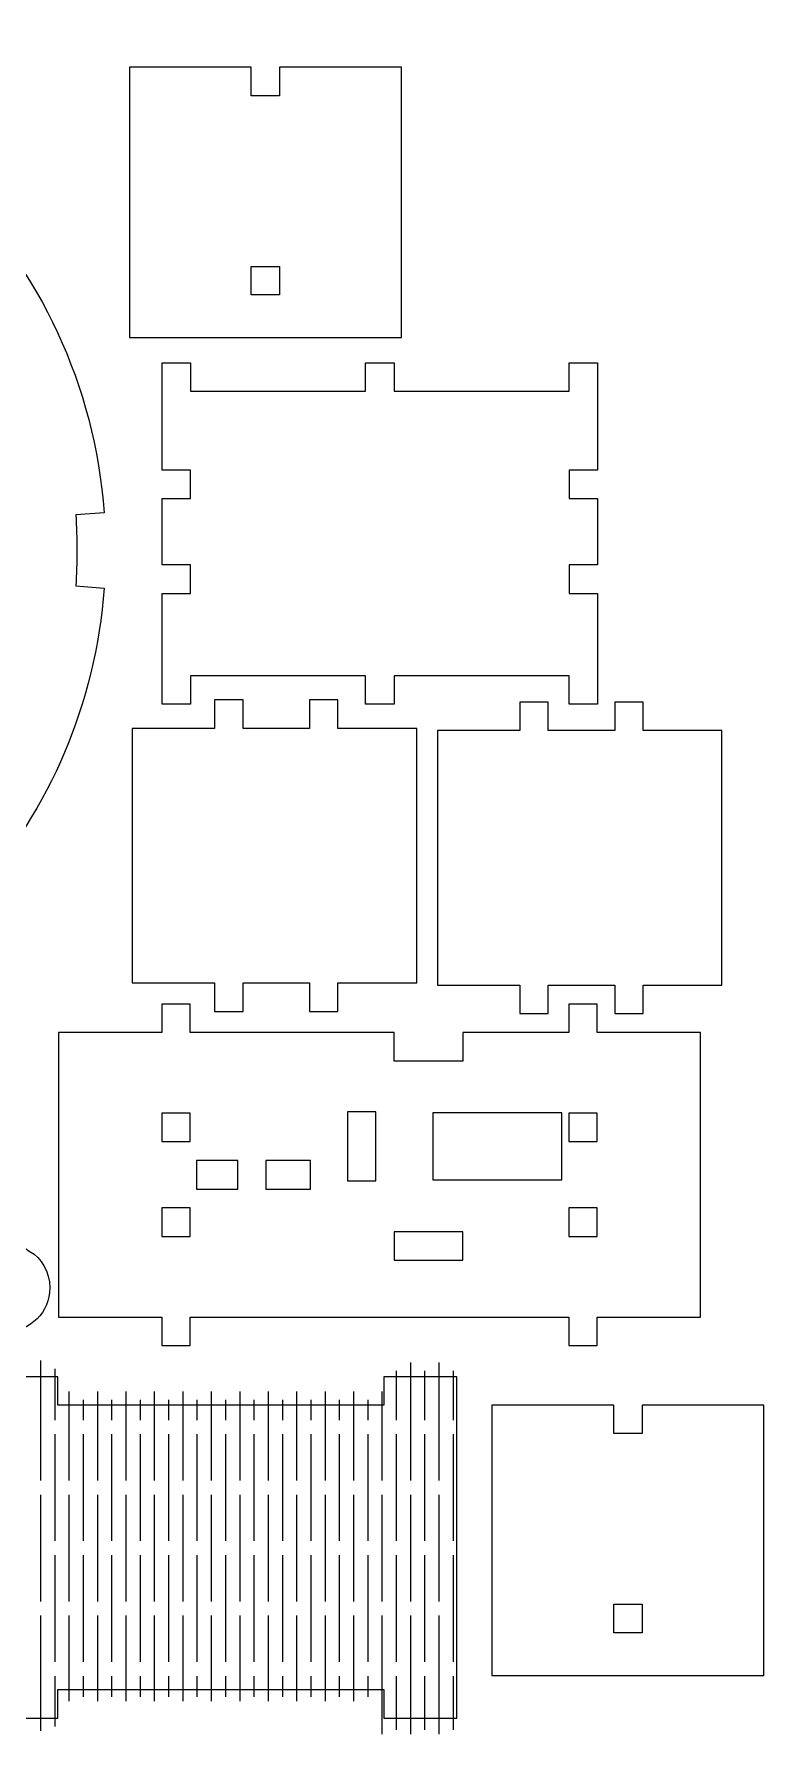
# Model space of a CAD drawing. Header units: centimetres. Extents: x -21 to 17.8, y -9.4 to 14.5.
# Drawn here: x 7.53 to 17.79, y -9.41 to 14.5 of the extents above; entities that cross this region are included whole.
import ezdxf

# ---------------------------------------------------------------- set-up
doc = ezdxf.new("R2010")
doc.units = ezdxf.units.CM
doc.header["$MEASUREMENT"] = 0
doc.layers.add('layer 1', color=7, linetype='Continuous')

msp = doc.modelspace()

# ---------------------------------------------------------------- linework, layer by layer
at = {"layer": 'layer 1', "color": 250, "lineweight": 9}
for points, knots in [([(6.42796, 2.70419), (6.42796, 2.70419), (6.72873, 2.4405), (6.72873, 2.4405), (6.72873, 2.4405), (7.74339, 3.59784), (8.39711, 5.07958), (8.51407, 6.70987), (8.51407, 6.70987), (8.51407, 6.70987), (8.11509, 6.7385), (8.11509, 6.7385), (8.11509, 6.7385), (8.12694, 6.90362), (8.13298, 7.07036), (8.13298, 7.2385), (8.13298, 7.2385), (8.13298, 7.40664), (8.12694, 7.57338), (8.11509, 7.7385), (8.11509, 7.7385), (8.11509, 7.7385), (8.51407, 7.76712), (8.51407, 7.76712), (8.51407, 7.76712), (8.25579, 11.36714), (5.38028, 14.24265), (1.78026, 14.50094), (1.78026, 14.50094), (1.78026, 14.50094), (1.75163, 14.10196), (1.75163, 14.10196), (1.75163, 14.10196), (1.58651, 14.11381), (1.41977, 14.11985), (1.25163, 14.11985), (1.25163, 14.11985), (1.08349, 14.11985), (0.91675, 14.11381), (0.75163, 14.10196), (0.75163, 14.10196), (0.75163, 14.10196), (0.723, 14.50094), (0.723, 14.50094), (0.723, 14.50094), (-2.87701, 14.24266), (-5.75253, 11.36714), (-6.01081, 7.76712), (-6.01081, 7.76712), (-6.01081, 7.76712), (-5.61184, 7.7385), (-5.61184, 7.7385), (-5.61184, 7.7385), (-5.62368, 7.57338), (-5.62972, 7.40664), (-5.62972, 7.2385), (-5.62972, 7.2385), (-5.62972, 7.07036), (-5.62368, 6.90362), (-5.61184, 6.7385), (-5.61184, 6.7385), (-5.61184, 6.7385), (-6.01081, 6.70987), (-6.01081, 6.70987), (-6.01081, 6.70987), (-5.89384, 5.07958), (-5.24013, 3.59785), (-4.22547, 2.4405), (-4.22547, 2.4405), (-4.22547, 2.4405), (-3.9247, 2.7042), (-3.9247, 2.7042), (-3.9247, 2.7042), (-3.70467, 2.45323), (-3.46669, 2.21839), (-3.21275, 2.0017), (-3.21275, 2.0017), (-3.21275, 2.0017), (-3.4724, 1.69742), (-3.4724, 1.69742), (-3.4724, 1.69742), (-3.97118, 1.70855), (-4.30893, 1.49655), (-4.45704, 1.20314), (-4.45704, 1.20314), (-4.57679, 0.96593), (-4.66712, 0.55458), (-4.38236, 0.1815), (-4.38236, 0.1815), (-4.26247, 0.05302), (-4.10956, 0.04229), (-4.02115, 0.08612), (-4.02115, 0.08612), (-3.94731, 0.12273), (-3.8082, 0.23098), (-3.87968, 0.38524), (-3.87968, 0.38524), (-3.9779, 0.56103), (-4.00447, 0.69196), (-3.93918, 0.76532), (-3.93918, 0.76532), (-3.88162, 0.83001), (-3.74204, 0.89494), (-3.53837, 0.81651), (-3.53837, 0.81651), (-2.9066, 0.57594), (-3.05665, -0.27176), (-3.19469, -0.74442), (-3.19469, -0.74442), (-3.40285, -1.45712), (-4.12532, -2.06401), (-4.97222, -2.62312), (-4.97222, -2.62312), (-5.12087, -2.70235), (-5.24759, -2.90297), (-5.24759, -3.13317), (-5.24759, -3.13317), (-5.24759, -3.47218), (-4.97277, -3.747), (-4.63376, -3.747), (-4.63376, -3.747), (-4.33685, -3.747), (-4.08917, -3.5362), (-4.03224, -3.2561), (-4.03224, -3.2561), (-4.01322, -3.53036), (-3.78239, -3.747), (-3.50045, -3.747), (-3.50045, -3.747), (-3.20606, -3.747), (-2.9674, -3.51079), (-2.9674, -3.21941), (-2.9674, -3.21941), (-2.9674, -3.51079), (-2.73119, -3.747), (-2.43981, -3.747), (-2.43981, -3.747), (-2.14843, -3.747), (-1.91222, -3.51079), (-1.91222, -3.21941), (-1.91222, -3.21941), (-1.91222, -3.51079), (-1.67602, -3.747), (-1.38464, -3.747), (-1.38464, -3.747), (-1.10331, -3.747), (-0.87339, -3.5268), (-0.85788, -3.24935), (-0.85788, -3.24935), (-0.84237, -3.52679), (-0.61246, -3.747), (-0.33113, -3.747), (-0.33113, -3.747), (-0.03975, -3.747), (0.19646, -3.51079), (0.19646, -3.21941), (0.19646, -3.21941), (0.19646, -3.51079), (0.43267, -3.747), (0.72404, -3.747), (0.72404, -3.747), (1.01542, -3.747), (1.25163, -3.51079), (1.25163, -3.21941), (1.25163, -3.21941), (1.25163, -3.51079), (1.48784, -3.747), (1.77922, -3.747), (1.77922, -3.747), (2.07059, -3.747), (2.3068, -3.51079), (2.3068, -3.21941), (2.3068, -3.21941), (2.3068, -3.51079), (2.54301, -3.747), (2.83439, -3.747), (2.83439, -3.747), (3.11572, -3.747), (3.34563, -3.52679), (3.36114, -3.24935), (3.36114, -3.24935), (3.37665, -3.5268), (3.60657, -3.747), (3.8879, -3.747), (3.8879, -3.747), (4.17928, -3.747), (4.41548, -3.51079), (4.41548, -3.21941), (4.41548, -3.21941), (4.41548, -3.51079), (4.65169, -3.747), (4.94307, -3.747), (4.94307, -3.747), (5.23445, -3.747), (5.47066, -3.51079), (5.47066, -3.21941), (5.47066, -3.21941), (5.47066, -3.51079), (5.70932, -3.747), (6.00371, -3.747), (6.00371, -3.747), (6.28565, -3.747), (6.51648, -3.53036), (6.5355, -3.2561), (6.5355, -3.2561), (6.59243, -3.5362), (6.84011, -3.747), (7.13702, -3.747), (7.13702, -3.747), (7.47603, -3.747), (7.75085, -3.47218), (7.75085, -3.13317), (7.75085, -3.13317), (7.75085, -2.90297), (7.62413, -2.70235), (7.47548, -2.62312), (7.47548, -2.62312), (6.62858, -2.06401), (5.90611, -1.45712), (5.69795, -0.74442), (5.69795, -0.74442), (5.55991, -0.27176), (5.40986, 0.57594), (6.04163, 0.81651), (6.04163, 0.81651), (6.2453, 0.89494), (6.38488, 0.83001), (6.44244, 0.76532), (6.44244, 0.76532), (6.50773, 0.69196), (6.48116, 0.56103), (6.38294, 0.38524), (6.38294, 0.38524), (6.31146, 0.23098), (6.45057, 0.12273), (6.52441, 0.08612), (6.52441, 0.08612), (6.61282, 0.04229), (6.76573, 0.05302), (6.88562, 0.1815), (6.88562, 0.1815), (7.17038, 0.55458), (7.08005, 0.96593), (6.9603, 1.20314), (6.9603, 1.20314), (6.81219, 1.49655), (6.47444, 1.70855), (5.97566, 1.69742), (5.97566, 1.69742), (5.97566, 1.69742), (5.71601, 2.0017), (5.71601, 2.0017), (5.71601, 2.0017), (5.96994, 2.21838), (6.20793, 2.45323), (6.42796, 2.70419)], [0, 0, 0, 0, 0.01538462, 0.01538462, 0.01538462, 0.01538462, 0.03076923, 0.03076923, 0.03076923, 0.03076923, 0.04615385, 0.04615385, 0.04615385, 0.04615385, 0.06153846, 0.06153846, 0.06153846, 0.06153846, 0.07692308, 0.07692308, 0.07692308, 0.07692308, 0.09230769, 0.09230769, 0.09230769, 0.09230769, 0.10769231, 0.10769231, 0.10769231, 0.10769231, 0.12307692, 0.12307692, 0.12307692, 0.12307692, 0.13846154, 0.13846154, 0.13846154, 0.13846154, 0.15384615, 0.15384615, 0.15384615, 0.15384615, 0.16923077, 0.16923077, 0.16923077, 0.16923077, 0.18461538, 0.18461538, 0.18461538, 0.18461538, 0.2, 0.2, 0.2, 0.2, 0.21538462, 0.21538462, 0.21538462, 0.21538462, 0.23076923, 0.23076923, 0.23076923, 0.23076923, 0.24615385, 0.24615385, 0.24615385, 0.24615385, 0.26153846, 0.26153846, 0.26153846, 0.26153846, 0.27692308, 0.27692308, 0.27692308, 0.27692308, 0.29230769, 0.29230769, 0.29230769, 0.29230769, 0.30769231, 0.30769231, 0.30769231, 0.30769231, 0.32307692, 0.32307692, 0.32307692, 0.32307692, 0.33846154, 0.33846154, 0.33846154, 0.33846154, 0.35384615, 0.35384615, 0.35384615, 0.35384615, 0.36923077, 0.36923077, 0.36923077, 0.36923077, 0.38461538, 0.38461538, 0.38461538, 0.38461538, 0.4, 0.4, 0.4, 0.4, 0.41538462, 0.41538462, 0.41538462, 0.41538462, 0.43076923, 0.43076923, 0.43076923, 0.43076923, 0.44615385, 0.44615385, 0.44615385, 0.44615385, 0.46153846, 0.46153846, 0.46153846, 0.46153846, 0.47692308, 0.47692308, 0.47692308, 0.47692308, 0.49230769, 0.49230769, 0.49230769, 0.49230769, 0.50769231, 0.50769231, 0.50769231, 0.50769231, 0.52307692, 0.52307692, 0.52307692, 0.52307692, 0.53846154, 0.53846154, 0.53846154, 0.53846154, 0.55384615, 0.55384615, 0.55384615, 0.55384615, 0.56923077, 0.56923077, 0.56923077, 0.56923077, 0.58461538, 0.58461538, 0.58461538, 0.58461538, 0.6, 0.6, 0.6, 0.6, 0.61538462, 0.61538462, 0.61538462, 0.61538462, 0.63076923, 0.63076923, 0.63076923, 0.63076923, 0.64615385, 0.64615385, 0.64615385, 0.64615385, 0.66153846, 0.66153846, 0.66153846, 0.66153846, 0.67692308, 0.67692308, 0.67692308, 0.67692308, 0.69230769, 0.69230769, 0.69230769, 0.69230769, 0.70769231, 0.70769231, 0.70769231, 0.70769231, 0.72307692, 0.72307692, 0.72307692, 0.72307692, 0.73846154, 0.73846154, 0.73846154, 0.73846154, 0.75384615, 0.75384615, 0.75384615, 0.75384615, 0.76923077, 0.76923077, 0.76923077, 0.76923077, 0.78461538, 0.78461538, 0.78461538, 0.78461538, 0.8, 0.8, 0.8, 0.8, 0.81538462, 0.81538462, 0.81538462, 0.81538462, 0.83076923, 0.83076923, 0.83076923, 0.83076923, 0.84615385, 0.84615385, 0.84615385, 0.84615385, 0.86153846, 0.86153846, 0.86153846, 0.86153846, 0.87692308, 0.87692308, 0.87692308, 0.87692308, 0.89230769, 0.89230769, 0.89230769, 0.89230769, 0.90769231, 0.90769231, 0.90769231, 0.90769231, 0.92307692, 0.92307692, 0.92307692, 0.92307692, 0.93846154, 0.93846154, 0.93846154, 0.93846154, 0.95384615, 0.95384615, 0.95384615, 0.95384615, 0.96923077, 0.96923077, 0.96923077, 0.96923077, 1, 1, 1, 1]), ([(10.98208, 14.03275), (10.98208, 14.03275), (12.69502, 14.03273), (12.69502, 14.03273), (12.69502, 14.03273), (12.69502, 14.03273), (12.69504, 10.23281), (12.69504, 10.23281), (12.69504, 10.23281), (12.69504, 10.23281), (8.86914, 10.23283), (8.86914, 10.23283), (8.86914, 10.23283), (8.86914, 10.23283), (8.86913, 14.03277), (8.86913, 14.03277), (8.86913, 14.03277), (8.86913, 14.03277), (10.58208, 14.03275), (10.58208, 14.03275), (10.58208, 14.03275), (10.58208, 14.03275), (10.58209, 13.63275), (10.58209, 13.63275), (10.58209, 13.63275), (10.58209, 13.63275), (10.98209, 13.63276), (10.98209, 13.63276), (10.98209, 13.63276), (10.98209, 13.63276), (10.98208, 14.03275), (10.98208, 14.03275)], [0, 0, 0, 0, 0.11111111, 0.11111111, 0.11111111, 0.11111111, 0.22222222, 0.22222222, 0.22222222, 0.22222222, 0.33333333, 0.33333333, 0.33333333, 0.33333333, 0.44444444, 0.44444444, 0.44444444, 0.44444444, 0.55555556, 0.55555556, 0.55555556, 0.55555556, 0.66666667, 0.66666667, 0.66666667, 0.66666667, 0.77777778, 0.77777778, 0.77777778, 0.77777778, 1, 1, 1, 1]), ([(10.98209, 10.83282), (10.98209, 10.83282), (10.98208, 11.23282), (10.98208, 11.23282), (10.98208, 11.23282), (10.98208, 11.23282), (10.58208, 11.23281), (10.58208, 11.23281), (10.58208, 11.23281), (10.58208, 11.23281), (10.58209, 10.83281), (10.58209, 10.83281), (10.58209, 10.83281), (10.58209, 10.83281), (10.98209, 10.83282), (10.98209, 10.83282)], [0, 0, 0, 0, 0.2, 0.2, 0.2, 0.2, 0.4, 0.4, 0.4, 0.4, 0.6, 0.6, 0.6, 0.6, 1, 1, 1, 1]), ([(15.4515, 8.36848), (15.4515, 8.36848), (15.4515, 9.47611), (15.4515, 9.47611), (15.4515, 9.47611), (15.4515, 9.47611), (15.4515, 9.87611), (15.4515, 9.87611), (15.4515, 9.87611), (15.4515, 9.87611), (15.0515, 9.87611), (15.0515, 9.87611), (15.0515, 9.87611), (15.0515, 9.87611), (15.0515, 9.47611), (15.0515, 9.47611), (15.0515, 9.47611), (15.0515, 9.47611), (12.59076, 9.47611), (12.59076, 9.47611), (12.59076, 9.47611), (12.59076, 9.47611), (12.59076, 9.87611), (12.59076, 9.87611), (12.59076, 9.87611), (12.59076, 9.87611), (12.19076, 9.87611), (12.19076, 9.87611), (12.19076, 9.87611), (12.19076, 9.87611), (12.19076, 9.47611), (12.19076, 9.47611), (12.19076, 9.47611), (12.19076, 9.47611), (9.73002, 9.47611), (9.73002, 9.47611), (9.73002, 9.47611), (9.73002, 9.47611), (9.73002, 9.87611), (9.73002, 9.87611), (9.73002, 9.87611), (9.73002, 9.87611), (9.33002, 9.87611), (9.33002, 9.87611), (9.33002, 9.87611), (9.33002, 9.87611), (9.33002, 9.47611), (9.33002, 9.47611), (9.33002, 9.47611), (9.33002, 9.47611), (9.33002, 8.36848), (9.33002, 8.36848), (9.33002, 8.36848), (9.33002, 8.36848), (9.73002, 8.36848), (9.73002, 8.36848), (9.73002, 8.36848), (9.73002, 8.36848), (9.73002, 7.96848), (9.73002, 7.96848), (9.73002, 7.96848), (9.73002, 7.96848), (9.33002, 7.96848), (9.33002, 7.96848), (9.33002, 7.96848), (9.33002, 7.96848), (9.33002, 7.03514), (9.33002, 7.03514), (9.33002, 7.03514), (9.33002, 7.03514), (9.73002, 7.03514), (9.73002, 7.03514), (9.73002, 7.03514), (9.73002, 7.03514), (9.73002, 6.63514), (9.73002, 6.63514), (9.73002, 6.63514), (9.73002, 6.63514), (9.33002, 6.63514), (9.33002, 6.63514), (9.33002, 6.63514), (9.33002, 6.63514), (9.33002, 5.47611), (9.33002, 5.47611), (9.33002, 5.47611), (9.33002, 5.47611), (9.33002, 5.07611), (9.33002, 5.07611), (9.33002, 5.07611), (9.33002, 5.07611), (9.73002, 5.07611), (9.73002, 5.07611), (9.73002, 5.07611), (9.73002, 5.07611), (9.73002, 5.47611), (9.73002, 5.47611), (9.73002, 5.47611), (9.73002, 5.47611), (12.19076, 5.47611), (12.19076, 5.47611), (12.19076, 5.47611), (12.19076, 5.47611), (12.19076, 5.07611), (12.19076, 5.07611), (12.19076, 5.07611), (12.19076, 5.07611), (12.59076, 5.07611), (12.59076, 5.07611), (12.59076, 5.07611), (12.59076, 5.07611), (12.59076, 5.47611), (12.59076, 5.47611), (12.59076, 5.47611), (12.59076, 5.47611), (15.0515, 5.47611), (15.0515, 5.47611), (15.0515, 5.47611), (15.0515, 5.47611), (15.0515, 5.07611), (15.0515, 5.07611), (15.0515, 5.07611), (15.0515, 5.07611), (15.4515, 5.07611), (15.4515, 5.07611), (15.4515, 5.07611), (15.4515, 5.07611), (15.4515, 5.47611), (15.4515, 5.47611), (15.4515, 5.47611), (15.4515, 5.47611), (15.4515, 6.63514), (15.4515, 6.63514), (15.4515, 6.63514), (15.4515, 6.63514), (15.0515, 6.63514), (15.0515, 6.63514), (15.0515, 6.63514), (15.0515, 6.63514), (15.0515, 7.03514), (15.0515, 7.03514), (15.0515, 7.03514), (15.0515, 7.03514), (15.4515, 7.03514), (15.4515, 7.03514), (15.4515, 7.03514), (15.4515, 7.03514), (15.4515, 7.96848), (15.4515, 7.96848), (15.4515, 7.96848), (15.4515, 7.96848), (15.0515, 7.96848), (15.0515, 7.96848), (15.0515, 7.96848), (15.0515, 7.96848), (15.0515, 8.36848), (15.0515, 8.36848), (15.0515, 8.36848), (15.0515, 8.36848), (15.4515, 8.36848), (15.4515, 8.36848)], [0, 0, 0, 0, 0.02439024, 0.02439024, 0.02439024, 0.02439024, 0.04878049, 0.04878049, 0.04878049, 0.04878049, 0.07317073, 0.07317073, 0.07317073, 0.07317073, 0.09756098, 0.09756098, 0.09756098, 0.09756098, 0.12195122, 0.12195122, 0.12195122, 0.12195122, 0.14634146, 0.14634146, 0.14634146, 0.14634146, 0.17073171, 0.17073171, 0.17073171, 0.17073171, 0.19512195, 0.19512195, 0.19512195, 0.19512195, 0.2195122, 0.2195122, 0.2195122, 0.2195122, 0.24390244, 0.24390244, 0.24390244, 0.24390244, 0.26829268, 0.26829268, 0.26829268, 0.26829268, 0.29268293, 0.29268293, 0.29268293, 0.29268293, 0.31707317, 0.31707317, 0.31707317, 0.31707317, 0.34146341, 0.34146341, 0.34146341, 0.34146341, 0.36585366, 0.36585366, 0.36585366, 0.36585366, 0.3902439, 0.3902439, 0.3902439, 0.3902439, 0.41463415, 0.41463415, 0.41463415, 0.41463415, 0.43902439, 0.43902439, 0.43902439, 0.43902439, 0.46341463, 0.46341463, 0.46341463, 0.46341463, 0.48780488, 0.48780488, 0.48780488, 0.48780488, 0.51219512, 0.51219512, 0.51219512, 0.51219512, 0.53658537, 0.53658537, 0.53658537, 0.53658537, 0.56097561, 0.56097561, 0.56097561, 0.56097561, 0.58536585, 0.58536585, 0.58536585, 0.58536585, 0.6097561, 0.6097561, 0.6097561, 0.6097561, 0.63414634, 0.63414634, 0.63414634, 0.63414634, 0.65853659, 0.65853659, 0.65853659, 0.65853659, 0.68292683, 0.68292683, 0.68292683, 0.68292683, 0.70731707, 0.70731707, 0.70731707, 0.70731707, 0.73170732, 0.73170732, 0.73170732, 0.73170732, 0.75609756, 0.75609756, 0.75609756, 0.75609756, 0.7804878, 0.7804878, 0.7804878, 0.7804878, 0.80487805, 0.80487805, 0.80487805, 0.80487805, 0.82926829, 0.82926829, 0.82926829, 0.82926829, 0.85365854, 0.85365854, 0.85365854, 0.85365854, 0.87804878, 0.87804878, 0.87804878, 0.87804878, 0.90243902, 0.90243902, 0.90243902, 0.90243902, 0.92682927, 0.92682927, 0.92682927, 0.92682927, 0.95121951, 0.95121951, 0.95121951, 0.95121951, 1, 1, 1, 1]), ([(12.90909, 1.15651), (12.90909, 1.15651), (11.80146, 1.15651), (11.80146, 1.15651), (11.80146, 1.15651), (11.80146, 1.15651), (11.80146, 0.75651), (11.80146, 0.75651), (11.80146, 0.75651), (11.80146, 0.75651), (11.40146, 0.75651), (11.40146, 0.75651), (11.40146, 0.75651), (11.40146, 0.75651), (11.40146, 1.15651), (11.40146, 1.15651), (11.40146, 1.15651), (11.40146, 1.15651), (10.46812, 1.15651), (10.46812, 1.15651), (10.46812, 1.15651), (10.46812, 1.15651), (10.46812, 0.75651), (10.46812, 0.75651), (10.46812, 0.75651), (10.46812, 0.75651), (10.06812, 0.75651), (10.06812, 0.75651), (10.06812, 0.75651), (10.06812, 0.75651), (10.06812, 1.15651), (10.06812, 1.15651), (10.06812, 1.15651), (10.06812, 1.15651), (8.90909, 1.15651), (8.90909, 1.15651), (8.90909, 1.15651), (8.90909, 1.15651), (8.90909, 4.73636), (8.90909, 4.73636), (8.90909, 4.73636), (8.90909, 4.73636), (10.06812, 4.73636), (10.06812, 4.73636), (10.06812, 4.73636), (10.06812, 4.73636), (10.06812, 5.13636), (10.06812, 5.13636), (10.06812, 5.13636), (10.06812, 5.13636), (10.46812, 5.13636), (10.46812, 5.13636), (10.46812, 5.13636), (10.46812, 5.13636), (10.46812, 4.73636), (10.46812, 4.73636), (10.46812, 4.73636), (10.46812, 4.73636), (11.40146, 4.73636), (11.40146, 4.73636), (11.40146, 4.73636), (11.40146, 4.73636), (11.40146, 5.13636), (11.40146, 5.13636), (11.40146, 5.13636), (11.40146, 5.13636), (11.80146, 5.13636), (11.80146, 5.13636), (11.80146, 5.13636), (11.80146, 5.13636), (11.80146, 4.73636), (11.80146, 4.73636), (11.80146, 4.73636), (11.80146, 4.73636), (12.90909, 4.73636), (12.90909, 4.73636), (12.90909, 4.73636), (12.90909, 4.73636), (12.90909, 1.15651), (12.90909, 1.15651)], [0, 0, 0, 0, 0.04761905, 0.04761905, 0.04761905, 0.04761905, 0.0952381, 0.0952381, 0.0952381, 0.0952381, 0.14285714, 0.14285714, 0.14285714, 0.14285714, 0.19047619, 0.19047619, 0.19047619, 0.19047619, 0.23809524, 0.23809524, 0.23809524, 0.23809524, 0.28571429, 0.28571429, 0.28571429, 0.28571429, 0.33333333, 0.33333333, 0.33333333, 0.33333333, 0.38095238, 0.38095238, 0.38095238, 0.38095238, 0.42857143, 0.42857143, 0.42857143, 0.42857143, 0.47619048, 0.47619048, 0.47619048, 0.47619048, 0.52380952, 0.52380952, 0.52380952, 0.52380952, 0.57142857, 0.57142857, 0.57142857, 0.57142857, 0.61904762, 0.61904762, 0.61904762, 0.61904762, 0.66666667, 0.66666667, 0.66666667, 0.66666667, 0.71428571, 0.71428571, 0.71428571, 0.71428571, 0.76190476, 0.76190476, 0.76190476, 0.76190476, 0.80952381, 0.80952381, 0.80952381, 0.80952381, 0.85714286, 0.85714286, 0.85714286, 0.85714286, 0.9047619, 0.9047619, 0.9047619, 0.9047619, 1, 1, 1, 1]), ([(17.19994, 1.12719), (17.19994, 1.12719), (16.09231, 1.12719), (16.09231, 1.12719), (16.09231, 1.12719), (16.09231, 1.12719), (16.09231, 0.72719), (16.09231, 0.72719), (16.09231, 0.72719), (16.09231, 0.72719), (15.69231, 0.72719), (15.69231, 0.72719), (15.69231, 0.72719), (15.69231, 0.72719), (15.69231, 1.12719), (15.69231, 1.12719), (15.69231, 1.12719), (15.69231, 1.12719), (14.75897, 1.12719), (14.75897, 1.12719), (14.75897, 1.12719), (14.75897, 1.12719), (14.75897, 0.72719), (14.75897, 0.72719), (14.75897, 0.72719), (14.75897, 0.72719), (14.35897, 0.72719), (14.35897, 0.72719), (14.35897, 0.72719), (14.35897, 0.72719), (14.35897, 1.12719), (14.35897, 1.12719), (14.35897, 1.12719), (14.35897, 1.12719), (13.19994, 1.12719), (13.19994, 1.12719), (13.19994, 1.12719), (13.19994, 1.12719), (13.19994, 4.70704), (13.19994, 4.70704), (13.19994, 4.70704), (13.19994, 4.70704), (14.35897, 4.70704), (14.35897, 4.70704), (14.35897, 4.70704), (14.35897, 4.70704), (14.35897, 5.10704), (14.35897, 5.10704), (14.35897, 5.10704), (14.35897, 5.10704), (14.75897, 5.10704), (14.75897, 5.10704), (14.75897, 5.10704), (14.75897, 5.10704), (14.75897, 4.70704), (14.75897, 4.70704), (14.75897, 4.70704), (14.75897, 4.70704), (15.69231, 4.70704), (15.69231, 4.70704), (15.69231, 4.70704), (15.69231, 4.70704), (15.69231, 5.10704), (15.69231, 5.10704), (15.69231, 5.10704), (15.69231, 5.10704), (16.09231, 5.10704), (16.09231, 5.10704), (16.09231, 5.10704), (16.09231, 5.10704), (16.09231, 4.70704), (16.09231, 4.70704), (16.09231, 4.70704), (16.09231, 4.70704), (17.19994, 4.70704), (17.19994, 4.70704), (17.19994, 4.70704), (17.19994, 4.70704), (17.19994, 1.12719), (17.19994, 1.12719)], [0, 0, 0, 0, 0.04761905, 0.04761905, 0.04761905, 0.04761905, 0.0952381, 0.0952381, 0.0952381, 0.0952381, 0.14285714, 0.14285714, 0.14285714, 0.14285714, 0.19047619, 0.19047619, 0.19047619, 0.19047619, 0.23809524, 0.23809524, 0.23809524, 0.23809524, 0.28571429, 0.28571429, 0.28571429, 0.28571429, 0.33333333, 0.33333333, 0.33333333, 0.33333333, 0.38095238, 0.38095238, 0.38095238, 0.38095238, 0.42857143, 0.42857143, 0.42857143, 0.42857143, 0.47619048, 0.47619048, 0.47619048, 0.47619048, 0.52380952, 0.52380952, 0.52380952, 0.52380952, 0.57142857, 0.57142857, 0.57142857, 0.57142857, 0.61904762, 0.61904762, 0.61904762, 0.61904762, 0.66666667, 0.66666667, 0.66666667, 0.66666667, 0.71428571, 0.71428571, 0.71428571, 0.71428571, 0.76190476, 0.76190476, 0.76190476, 0.76190476, 0.80952381, 0.80952381, 0.80952381, 0.80952381, 0.85714286, 0.85714286, 0.85714286, 0.85714286, 0.9047619, 0.9047619, 0.9047619, 0.9047619, 1, 1, 1, 1]), ([(15.04579, 0.45812), (15.04579, 0.45812), (15.04579, 0.85812), (15.04579, 0.85812), (15.04579, 0.85812), (15.04579, 0.85812), (15.44579, 0.85812), (15.44579, 0.85812), (15.44579, 0.85812), (15.44579, 0.85812), (15.44579, 0.45812), (15.44579, 0.45812), (15.44579, 0.45812), (15.44579, 0.45812), (16.89885, 0.45812), (16.89885, 0.45812), (16.89885, 0.45812), (16.89885, 0.45812), (16.89885, -3.54188), (16.89885, -3.54188), (16.89885, -3.54188), (16.89885, -3.54188), (15.44579, -3.54188), (15.44579, -3.54188), (15.44579, -3.54188), (15.44579, -3.54188), (15.44579, -3.94188), (15.44579, -3.94188), (15.44579, -3.94188), (15.44579, -3.94188), (15.04579, -3.94188), (15.04579, -3.94188), (15.04579, -3.94188), (15.04579, -3.94188), (15.04579, -3.54188), (15.04579, -3.54188), (15.04579, -3.54188), (15.04579, -3.54188), (9.72431, -3.54188), (9.72431, -3.54188), (9.72431, -3.54188), (9.72431, -3.54188), (9.72431, -3.94188), (9.72431, -3.94188), (9.72431, -3.94188), (9.72431, -3.94188), (9.32431, -3.94188), (9.32431, -3.94188), (9.32431, -3.94188), (9.32431, -3.94188), (9.32431, -3.54188), (9.32431, -3.54188), (9.32431, -3.54188), (9.32431, -3.54188), (7.87124, -3.54188), (7.87124, -3.54188), (7.87124, -3.54188), (7.87124, -3.54188), (7.87124, 0.45812), (7.87124, 0.45812), (7.87124, 0.45812), (7.87124, 0.45812), (9.32431, 0.45812), (9.32431, 0.45812), (9.32431, 0.45812), (9.32431, 0.45812), (9.32431, 0.85812), (9.32431, 0.85812), (9.32431, 0.85812), (9.32431, 0.85812), (9.72431, 0.85812), (9.72431, 0.85812), (9.72431, 0.85812), (9.72431, 0.85812), (9.72431, 0.45812), (9.72431, 0.45812), (9.72431, 0.45812), (9.72431, 0.45812), (12.59181, 0.45812), (12.59181, 0.45812), (12.59181, 0.45812), (12.59181, 0.45812), (12.59181, 0.05812), (12.59181, 0.05812), (12.59181, 0.05812), (12.59181, 0.05812), (13.55917, 0.05812), (13.55917, 0.05812), (13.55917, 0.05812), (13.55917, 0.05812), (13.55917, 0.45812), (13.55917, 0.45812), (13.55917, 0.45812), (14.84458, 0.45812), (13.72669, 0.45812), (15.04579, 0.45812)], [0, 0, 0, 0, 0.04, 0.04, 0.04, 0.04, 0.08, 0.08, 0.08, 0.08, 0.12, 0.12, 0.12, 0.12, 0.16, 0.16, 0.16, 0.16, 0.2, 0.2, 0.2, 0.2, 0.24, 0.24, 0.24, 0.24, 0.28, 0.28, 0.28, 0.28, 0.32, 0.32, 0.32, 0.32, 0.36, 0.36, 0.36, 0.36, 0.4, 0.4, 0.4, 0.4, 0.44, 0.44, 0.44, 0.44, 0.48, 0.48, 0.48, 0.48, 0.52, 0.52, 0.52, 0.52, 0.56, 0.56, 0.56, 0.56, 0.6, 0.6, 0.6, 0.6, 0.64, 0.64, 0.64, 0.64, 0.68, 0.68, 0.68, 0.68, 0.72, 0.72, 0.72, 0.72, 0.76, 0.76, 0.76, 0.76, 0.8, 0.8, 0.8, 0.8, 0.84, 0.84, 0.84, 0.84, 0.88, 0.88, 0.88, 0.88, 0.92, 0.92, 0.92, 0.92, 1, 1, 1, 1]), ([(9.32431, -0.67521), (9.32431, -0.67521), (9.72431, -0.67521), (9.72431, -0.67521), (9.72431, -0.67521), (9.72431, -0.67521), (9.72431, -1.07521), (9.72431, -1.07521), (9.72431, -1.07521), (9.72431, -1.07521), (9.32431, -1.07521), (9.32431, -1.07521), (9.32431, -1.07521), (9.32431, -1.07521), (9.32431, -0.67521), (9.32431, -0.67521)], [0, 0, 0, 0, 0.2, 0.2, 0.2, 0.2, 0.4, 0.4, 0.4, 0.4, 0.6, 0.6, 0.6, 0.6, 1, 1, 1, 1]), ([(11.93676, -0.6582), (11.93676, -0.6582), (12.33676, -0.6582), (12.33676, -0.6582), (12.33676, -0.6582), (12.33676, -0.6582), (12.33676, -1.62556), (12.33676, -1.62556), (12.33676, -1.62556), (12.33676, -1.62556), (11.93676, -1.62556), (11.93676, -1.62556), (11.93676, -1.62556), (11.93676, -1.62556), (11.93676, -0.6582), (11.93676, -0.6582)], [0, 0, 0, 0, 0.2, 0.2, 0.2, 0.2, 0.4, 0.4, 0.4, 0.4, 0.6, 0.6, 0.6, 0.6, 1, 1, 1, 1]), ([(13.13798, -0.67092), (13.13798, -0.67092), (14.94773, -0.67092), (14.94773, -0.67092), (14.94773, -0.67092), (14.94773, -0.67092), (14.94773, -1.61284), (14.94773, -1.61284), (14.94773, -1.61284), (14.94773, -1.61284), (13.13798, -1.61284), (13.13798, -1.61284), (13.13798, -1.61284), (13.13798, -1.61284), (13.13798, -0.67092), (13.13798, -0.67092)], [0, 0, 0, 0, 0.2, 0.2, 0.2, 0.2, 0.4, 0.4, 0.4, 0.4, 0.6, 0.6, 0.6, 0.6, 1, 1, 1, 1]), ([(15.04579, -0.67521), (15.04579, -0.67521), (15.44579, -0.67521), (15.44579, -0.67521), (15.44579, -0.67521), (15.44579, -0.67521), (15.44579, -1.07521), (15.44579, -1.07521), (15.44579, -1.07521), (15.44579, -1.07521), (15.04579, -1.07521), (15.04579, -1.07521), (15.04579, -1.07521), (15.04579, -1.07521), (15.04579, -0.67521), (15.04579, -0.67521)], [0, 0, 0, 0, 0.2, 0.2, 0.2, 0.2, 0.4, 0.4, 0.4, 0.4, 0.6, 0.6, 0.6, 0.6, 1, 1, 1, 1]), ([(9.81102, -1.34187), (9.81102, -1.34187), (10.39389, -1.34187), (10.39389, -1.34187), (10.39389, -1.34187), (10.39389, -1.34187), (10.39389, -1.74187), (10.39389, -1.74187), (10.39389, -1.74187), (10.39389, -1.74187), (9.81102, -1.74187), (9.81102, -1.74187), (9.81102, -1.74187), (9.81102, -1.74187), (9.81102, -1.34187), (9.81102, -1.34187)], [0, 0, 0, 0, 0.2, 0.2, 0.2, 0.2, 0.4, 0.4, 0.4, 0.4, 0.6, 0.6, 0.6, 0.6, 1, 1, 1, 1]), ([(10.78793, -1.34188), (10.78793, -1.34188), (11.4153, -1.34188), (11.4153, -1.34188), (11.4153, -1.34188), (11.4153, -1.34188), (11.4153, -1.74188), (11.4153, -1.74188), (11.4153, -1.74188), (11.4153, -1.74188), (10.78793, -1.74188), (10.78793, -1.74188), (10.78793, -1.74188), (10.78793, -1.74188), (10.78793, -1.34188), (10.78793, -1.34188)], [0, 0, 0, 0, 0.2, 0.2, 0.2, 0.2, 0.4, 0.4, 0.4, 0.4, 0.6, 0.6, 0.6, 0.6, 1, 1, 1, 1]), ([(9.32431, -2.00855), (9.32431, -2.00855), (9.72431, -2.00855), (9.72431, -2.00855), (9.72431, -2.00855), (9.72431, -2.00855), (9.72431, -2.40855), (9.72431, -2.40855), (9.72431, -2.40855), (9.72431, -2.40855), (9.32431, -2.40855), (9.32431, -2.40855), (9.32431, -2.40855), (9.32431, -2.40855), (9.32431, -2.00855), (9.32431, -2.00855)], [0, 0, 0, 0, 0.2, 0.2, 0.2, 0.2, 0.4, 0.4, 0.4, 0.4, 0.6, 0.6, 0.6, 0.6, 1, 1, 1, 1]), ([(15.04579, -2.00855), (15.04579, -2.00855), (15.44579, -2.00855), (15.44579, -2.00855), (15.44579, -2.00855), (15.44579, -2.00855), (15.44579, -2.40855), (15.44579, -2.40855), (15.44579, -2.40855), (15.44579, -2.40855), (15.04579, -2.40855), (15.04579, -2.40855), (15.04579, -2.40855), (15.04579, -2.40855), (15.04579, -2.00855), (15.04579, -2.00855)], [0, 0, 0, 0, 0.2, 0.2, 0.2, 0.2, 0.4, 0.4, 0.4, 0.4, 0.6, 0.6, 0.6, 0.6, 1, 1, 1, 1]), ([(13.55917, -2.34188), (13.55917, -2.34188), (13.55917, -2.74188), (13.55917, -2.74188), (13.55917, -2.74188), (13.55917, -2.74188), (12.59181, -2.74188), (12.59181, -2.74188), (12.59181, -2.74188), (12.59181, -2.74188), (12.59181, -2.34188), (12.59181, -2.34188), (12.59181, -2.34188), (12.59181, -2.34188), (13.55917, -2.34188), (13.55917, -2.34188)], [0, 0, 0, 0, 0.2, 0.2, 0.2, 0.2, 0.4, 0.4, 0.4, 0.4, 0.6, 0.6, 0.6, 0.6, 1, 1, 1, 1]), ([(-19.99554, -8.78137), (-19.99554, -8.78137), (-19.99554, -9.18137), (-19.99554, -9.18137), (-19.99554, -9.18137), (-19.99554, -9.18137), (-21.02554, -9.18137), (-21.02554, -9.18137), (-21.02554, -9.18137), (-21.02554, -9.18137), (-21.02554, -8.78137), (-21.02554, -8.78137), (-21.02554, -8.78137), (-21.02554, -8.78137), (-21.02554, -4.78137), (-21.02554, -4.78137), (-21.02554, -4.78137), (-21.02554, -4.78137), (-21.02554, -4.38137), (-21.02554, -4.38137), (-21.02554, -4.38137), (-21.02554, -4.38137), (-19.99554, -4.38137), (-19.99554, -4.38137), (-19.99554, -4.38137), (-19.99554, -4.38137), (-19.99554, -4.78137), (-19.99554, -4.78137), (-19.99554, -4.78137), (-19.99554, -4.78137), (-15.41524, -4.78137), (-15.41524, -4.78137), (-15.41524, -4.78137), (-15.41524, -4.78137), (-15.41524, -4.38137), (-15.41524, -4.38137), (-15.41524, -4.38137), (-15.41524, -4.38137), (-14.38574, -4.38137), (-14.38574, -4.38137), (-14.38574, -4.38137), (-14.38574, -4.38137), (-14.38574, -4.78137), (-14.38574, -4.78137), (-14.38574, -4.78137), (-14.38574, -4.78137), (-4.28989, -4.78137), (-4.28989, -4.78137), (-4.28989, -4.78137), (-4.28989, -4.78137), (-4.28989, -4.38137), (-4.28989, -4.38137), (-4.28989, -4.38137), (-4.28989, -4.38137), (-3.26039, -4.38137), (-3.26039, -4.38137), (-3.26039, -4.38137), (-3.26039, -4.38137), (-3.26039, -4.78137), (-3.26039, -4.78137), (-3.26039, -4.78137), (-3.26039, -4.78137), (6.83546, -4.78137), (6.83546, -4.78137), (6.83546, -4.78137), (6.83546, -4.78137), (6.83546, -4.38137), (6.83546, -4.38137), (6.83546, -4.38137), (6.83546, -4.38137), (7.86496, -4.38137), (7.86496, -4.38137), (7.86496, -4.38137), (7.86496, -4.38137), (7.86496, -4.78137), (7.86496, -4.78137), (7.86496, -4.78137), (7.86496, -4.78137), (12.44526, -4.78137), (12.44526, -4.78137), (12.44526, -4.78137), (12.44526, -4.78137), (12.44526, -4.38137), (12.44526, -4.38137), (12.44526, -4.38137), (12.44526, -4.38137), (13.47526, -4.38137), (13.47526, -4.38137), (13.47526, -4.38137), (13.47526, -4.38137), (13.47526, -4.78137), (13.47526, -4.78137), (13.47526, -4.78137), (13.47526, -4.78137), (13.47526, -8.78137), (13.47526, -8.78137), (13.47526, -8.78137), (13.47526, -8.78137), (13.47526, -9.18137), (13.47526, -9.18137), (13.47526, -9.18137), (13.47526, -9.18137), (12.44526, -9.18137), (12.44526, -9.18137), (12.44526, -9.18137), (12.44526, -9.18137), (12.44526, -8.78137), (12.44526, -8.78137), (12.44526, -8.78137), (12.44526, -8.78137), (7.86496, -8.78137), (7.86496, -8.78137), (7.86496, -8.78137), (7.86496, -8.78137), (7.86496, -9.18137), (7.86496, -9.18137), (7.86496, -9.18137), (7.86496, -9.18137), (6.83546, -9.18137), (6.83546, -9.18137), (6.83546, -9.18137), (6.83546, -9.18137), (6.83546, -8.78137), (6.83546, -8.78137), (6.83546, -8.78137), (6.83546, -8.78137), (-3.26039, -8.78137), (-3.26039, -8.78137), (-3.26039, -8.78137), (-3.26039, -8.78137), (-3.26039, -9.18137), (-3.26039, -9.18137), (-3.26039, -9.18137), (-3.26039, -9.18137), (-4.28989, -9.18137), (-4.28989, -9.18137), (-4.28989, -9.18137), (-4.28989, -9.18137), (-4.28989, -8.78137), (-4.28989, -8.78137), (-4.28989, -8.78137), (-4.28989, -8.78137), (-14.38574, -8.78137), (-14.38574, -8.78137), (-14.38574, -8.78137), (-14.38574, -8.78137), (-14.38574, -9.18137), (-14.38574, -9.18137), (-14.38574, -9.18137), (-14.38574, -9.18137), (-15.41524, -9.18137), (-15.41524, -9.18137), (-15.41524, -9.18137), (-15.41524, -9.18137), (-15.41524, -8.78137), (-15.41524, -8.78137), (-15.41524, -8.78137), (-15.41524, -8.78137), (-19.99554, -8.78137), (-19.99554, -8.78137)], [0, 0, 0, 0, 0.02439024, 0.02439024, 0.02439024, 0.02439024, 0.04878049, 0.04878049, 0.04878049, 0.04878049, 0.07317073, 0.07317073, 0.07317073, 0.07317073, 0.09756098, 0.09756098, 0.09756098, 0.09756098, 0.12195122, 0.12195122, 0.12195122, 0.12195122, 0.14634146, 0.14634146, 0.14634146, 0.14634146, 0.17073171, 0.17073171, 0.17073171, 0.17073171, 0.19512195, 0.19512195, 0.19512195, 0.19512195, 0.2195122, 0.2195122, 0.2195122, 0.2195122, 0.24390244, 0.24390244, 0.24390244, 0.24390244, 0.26829268, 0.26829268, 0.26829268, 0.26829268, 0.29268293, 0.29268293, 0.29268293, 0.29268293, 0.31707317, 0.31707317, 0.31707317, 0.31707317, 0.34146341, 0.34146341, 0.34146341, 0.34146341, 0.36585366, 0.36585366, 0.36585366, 0.36585366, 0.3902439, 0.3902439, 0.3902439, 0.3902439, 0.41463415, 0.41463415, 0.41463415, 0.41463415, 0.43902439, 0.43902439, 0.43902439, 0.43902439, 0.46341463, 0.46341463, 0.46341463, 0.46341463, 0.48780488, 0.48780488, 0.48780488, 0.48780488, 0.51219512, 0.51219512, 0.51219512, 0.51219512, 0.53658537, 0.53658537, 0.53658537, 0.53658537, 0.56097561, 0.56097561, 0.56097561, 0.56097561, 0.58536585, 0.58536585, 0.58536585, 0.58536585, 0.6097561, 0.6097561, 0.6097561, 0.6097561, 0.63414634, 0.63414634, 0.63414634, 0.63414634, 0.65853659, 0.65853659, 0.65853659, 0.65853659, 0.68292683, 0.68292683, 0.68292683, 0.68292683, 0.70731707, 0.70731707, 0.70731707, 0.70731707, 0.73170732, 0.73170732, 0.73170732, 0.73170732, 0.75609756, 0.75609756, 0.75609756, 0.75609756, 0.7804878, 0.7804878, 0.7804878, 0.7804878, 0.80487805, 0.80487805, 0.80487805, 0.80487805, 0.82926829, 0.82926829, 0.82926829, 0.82926829, 0.85365854, 0.85365854, 0.85365854, 0.85365854, 0.87804878, 0.87804878, 0.87804878, 0.87804878, 0.90243902, 0.90243902, 0.90243902, 0.90243902, 0.92682927, 0.92682927, 0.92682927, 0.92682927, 0.95121951, 0.95121951, 0.95121951, 0.95121951, 1, 1, 1, 1]), ([(16.07838, -4.78188), (16.07838, -4.78188), (17.79132, -4.7819), (17.79132, -4.7819), (17.79132, -4.7819), (17.79132, -4.7819), (17.79134, -8.58182), (17.79134, -8.58182), (17.79134, -8.58182), (17.79134, -8.58182), (13.96544, -8.5818), (13.96544, -8.5818), (13.96544, -8.5818), (13.96544, -8.5818), (13.96543, -4.78186), (13.96543, -4.78186), (13.96543, -4.78186), (13.96543, -4.78186), (15.67838, -4.78188), (15.67838, -4.78188), (15.67838, -4.78188), (15.67838, -4.78188), (15.67839, -5.18188), (15.67839, -5.18188), (15.67839, -5.18188), (15.67839, -5.18188), (16.07839, -5.18187), (16.07839, -5.18187), (16.07839, -5.18187), (16.07839, -5.18187), (16.07838, -4.78188), (16.07838, -4.78188)], [0, 0, 0, 0, 0.11111111, 0.11111111, 0.11111111, 0.11111111, 0.22222222, 0.22222222, 0.22222222, 0.22222222, 0.33333333, 0.33333333, 0.33333333, 0.33333333, 0.44444444, 0.44444444, 0.44444444, 0.44444444, 0.55555556, 0.55555556, 0.55555556, 0.55555556, 0.66666667, 0.66666667, 0.66666667, 0.66666667, 0.77777778, 0.77777778, 0.77777778, 0.77777778, 1, 1, 1, 1]), ([(16.07839, -7.98181), (16.07839, -7.98181), (16.07838, -7.58181), (16.07838, -7.58181), (16.07838, -7.58181), (16.07838, -7.58181), (15.67838, -7.58182), (15.67838, -7.58182), (15.67838, -7.58182), (15.67838, -7.58182), (15.67839, -7.98182), (15.67839, -7.98182), (15.67839, -7.98182), (15.67839, -7.98182), (16.07839, -7.98181), (16.07839, -7.98181)], [0, 0, 0, 0, 0.2, 0.2, 0.2, 0.2, 0.4, 0.4, 0.4, 0.4, 0.6, 0.6, 0.6, 0.6, 1, 1, 1, 1])]:
    msp.add_open_spline(points, degree=3, knots=knots, dxfattribs=at)
at = {"layer": 'layer 1', "color": 242, "lineweight": 9}
for points in [[(7.62486, -5.84023), (7.62486, -5.84023), (7.62486, -4.15367), (7.62486, -4.15367)], [(7.82486, -4.99023), (7.82486, -4.99023), (7.82486, -4.27139), (7.82486, -4.27139)], [(12.62486, -4.99023), (12.62486, -4.99023), (12.62486, -4.29784), (12.62486, -4.29784)], [(12.82486, -5.84023), (12.82486, -5.84023), (12.82486, -4.18012), (12.82486, -4.18012)], [(13.02486, -4.99023), (13.02486, -4.99023), (13.02486, -4.29784), (13.02486, -4.29784)], [(13.22486, -5.84023), (13.22486, -5.84023), (13.22486, -4.18012), (13.22486, -4.18012)], [(13.42486, -4.99023), (13.42486, -4.99023), (13.42486, -4.29784), (13.42486, -4.29784)], [(8.02486, -5.84023), (8.02486, -5.84023), (8.02486, -4.59023), (8.02486, -4.59023)], [(8.22486, -4.99023), (8.22486, -4.99023), (8.22486, -4.70795), (8.22486, -4.70795)], [(8.42486, -5.84023), (8.42486, -5.84023), (8.42486, -4.59023), (8.42486, -4.59023)], [(8.62486, -4.99023), (8.62486, -4.99023), (8.62486, -4.70795), (8.62486, -4.70795)], [(8.82486, -5.84023), (8.82486, -5.84023), (8.82486, -4.59023), (8.82486, -4.59023)], [(9.02486, -4.99023), (9.02486, -4.99023), (9.02486, -4.70795), (9.02486, -4.70795)], [(9.22486, -5.84023), (9.22486, -5.84023), (9.22486, -4.59023), (9.22486, -4.59023)], [(9.42486, -4.99023), (9.42486, -4.99023), (9.42486, -4.70795), (9.42486, -4.70795)], [(9.62486, -5.84023), (9.62486, -5.84023), (9.62486, -4.59023), (9.62486, -4.59023)], [(9.82486, -4.99023), (9.82486, -4.99023), (9.82486, -4.70795), (9.82486, -4.70795)], [(10.02486, -5.84023), (10.02486, -5.84023), (10.02486, -4.59023), (10.02486, -4.59023)], [(10.22486, -4.99023), (10.22486, -4.99023), (10.22486, -4.70795), (10.22486, -4.70795)], [(10.42486, -5.84023), (10.42486, -5.84023), (10.42486, -4.59023), (10.42486, -4.59023)], [(10.62486, -4.99023), (10.62486, -4.99023), (10.62486, -4.70795), (10.62486, -4.70795)], [(10.82486, -5.84023), (10.82486, -5.84023), (10.82486, -4.59023), (10.82486, -4.59023)], [(11.02486, -4.99023), (11.02486, -4.99023), (11.02486, -4.70795), (11.02486, -4.70795)], [(11.22486, -5.84023), (11.22486, -5.84023), (11.22486, -4.59023), (11.22486, -4.59023)], [(11.42486, -4.99023), (11.42486, -4.99023), (11.42486, -4.70795), (11.42486, -4.70795)], [(11.62486, -5.84023), (11.62486, -5.84023), (11.62486, -4.59023), (11.62486, -4.59023)], [(11.82486, -4.99023), (11.82486, -4.99023), (11.82486, -4.70795), (11.82486, -4.70795)], [(12.02486, -5.84023), (12.02486, -5.84023), (12.02486, -4.59023), (12.02486, -4.59023)], [(12.22486, -4.99023), (12.22486, -4.99023), (12.22486, -4.70795), (12.22486, -4.70795)], [(12.42486, -5.84023), (12.42486, -5.84023), (12.42486, -4.59023), (12.42486, -4.59023)], [(7.82486, -6.69023), (7.82486, -6.69023), (7.82486, -5.19023), (7.82486, -5.19023)], [(8.22486, -6.69023), (8.22486, -6.69023), (8.22486, -5.19023), (8.22486, -5.19023)], [(8.62486, -6.69023), (8.62486, -6.69023), (8.62486, -5.19023), (8.62486, -5.19023)], [(9.02486, -6.69023), (9.02486, -6.69023), (9.02486, -5.19023), (9.02486, -5.19023)], [(9.42486, -6.69023), (9.42486, -6.69023), (9.42486, -5.19023), (9.42486, -5.19023)], [(9.82486, -6.69023), (9.82486, -6.69023), (9.82486, -5.19023), (9.82486, -5.19023)], [(10.22486, -6.69023), (10.22486, -6.69023), (10.22486, -5.19023), (10.22486, -5.19023)], [(10.62486, -6.69023), (10.62486, -6.69023), (10.62486, -5.19023), (10.62486, -5.19023)], [(11.02486, -6.69023), (11.02486, -6.69023), (11.02486, -5.19023), (11.02486, -5.19023)], [(11.42486, -6.69023), (11.42486, -6.69023), (11.42486, -5.19023), (11.42486, -5.19023)], [(11.82486, -6.69023), (11.82486, -6.69023), (11.82486, -5.19023), (11.82486, -5.19023)], [(12.22486, -6.69023), (12.22486, -6.69023), (12.22486, -5.19023), (12.22486, -5.19023)], [(12.62486, -6.69023), (12.62486, -6.69023), (12.62486, -5.19023), (12.62486, -5.19023)], [(13.02486, -6.69023), (13.02486, -6.69023), (13.02486, -5.19023), (13.02486, -5.19023)], [(13.42486, -6.69023), (13.42486, -6.69023), (13.42486, -5.19023), (13.42486, -5.19023)], [(7.62486, -7.54023), (7.62486, -7.54023), (7.62486, -6.04023), (7.62486, -6.04023)], [(8.02486, -7.54023), (8.02486, -7.54023), (8.02486, -6.04023), (8.02486, -6.04023)], [(8.42486, -7.54023), (8.42486, -7.54023), (8.42486, -6.04023), (8.42486, -6.04023)], [(8.82486, -7.54023), (8.82486, -7.54023), (8.82486, -6.04023), (8.82486, -6.04023)], [(9.22486, -7.54023), (9.22486, -7.54023), (9.22486, -6.04023), (9.22486, -6.04023)], [(9.62486, -7.54023), (9.62486, -7.54023), (9.62486, -6.04023), (9.62486, -6.04023)], [(10.02486, -7.54023), (10.02486, -7.54023), (10.02486, -6.04023), (10.02486, -6.04023)], [(10.42486, -7.54023), (10.42486, -7.54023), (10.42486, -6.04023), (10.42486, -6.04023)], [(10.82486, -7.54023), (10.82486, -7.54023), (10.82486, -6.04023), (10.82486, -6.04023)], [(11.22486, -7.54023), (11.22486, -7.54023), (11.22486, -6.04023), (11.22486, -6.04023)], [(11.62486, -7.54023), (11.62486, -7.54023), (11.62486, -6.04023), (11.62486, -6.04023)], [(12.02486, -7.54023), (12.02486, -7.54023), (12.02486, -6.04023), (12.02486, -6.04023)], [(12.42486, -7.54023), (12.42486, -7.54023), (12.42486, -6.04023), (12.42486, -6.04023)], [(12.82486, -7.54023), (12.82486, -7.54023), (12.82486, -6.04023), (12.82486, -6.04023)], [(13.22486, -7.54023), (13.22486, -7.54023), (13.22486, -6.04023), (13.22486, -6.04023)], [(7.82486, -8.39023), (7.82486, -8.39023), (7.82486, -6.89023), (7.82486, -6.89023)], [(8.22486, -8.39023), (8.22486, -8.39023), (8.22486, -6.89023), (8.22486, -6.89023)], [(8.62486, -8.39023), (8.62486, -8.39023), (8.62486, -6.89023), (8.62486, -6.89023)], [(9.02486, -8.39023), (9.02486, -8.39023), (9.02486, -6.89023), (9.02486, -6.89023)], [(9.42486, -8.39023), (9.42486, -8.39023), (9.42486, -6.89023), (9.42486, -6.89023)], [(9.82486, -8.39023), (9.82486, -8.39023), (9.82486, -6.89023), (9.82486, -6.89023)], [(10.22486, -8.39023), (10.22486, -8.39023), (10.22486, -6.89023), (10.22486, -6.89023)], [(10.62486, -8.39023), (10.62486, -8.39023), (10.62486, -6.89023), (10.62486, -6.89023)], [(11.02486, -8.39023), (11.02486, -8.39023), (11.02486, -6.89023), (11.02486, -6.89023)], [(11.42486, -8.39023), (11.42486, -8.39023), (11.42486, -6.89023), (11.42486, -6.89023)], [(11.82486, -8.39023), (11.82486, -8.39023), (11.82486, -6.89023), (11.82486, -6.89023)], [(12.22486, -8.39023), (12.22486, -8.39023), (12.22486, -6.89023), (12.22486, -6.89023)], [(12.62486, -8.39023), (12.62486, -8.39023), (12.62486, -6.89023), (12.62486, -6.89023)], [(13.02486, -8.39023), (13.02486, -8.39023), (13.02486, -6.89023), (13.02486, -6.89023)], [(13.42486, -8.39023), (13.42486, -8.39023), (13.42486, -6.89023), (13.42486, -6.89023)], [(7.62486, -9.36053), (7.62486, -9.36053), (7.62486, -7.74023), (7.62486, -7.74023)], [(8.02486, -8.94249), (8.02486, -8.94249), (8.02486, -7.74023), (8.02486, -7.74023)], [(8.42486, -8.94249), (8.42486, -8.94249), (8.42486, -7.74023), (8.42486, -7.74023)], [(8.82486, -8.94249), (8.82486, -8.94249), (8.82486, -7.74023), (8.82486, -7.74023)], [(9.22486, -8.94249), (9.22486, -8.94249), (9.22486, -7.74023), (9.22486, -7.74023)], [(9.62486, -8.94249), (9.62486, -8.94249), (9.62486, -7.74023), (9.62486, -7.74023)], [(10.02486, -8.94249), (10.02486, -8.94249), (10.02486, -7.74023), (10.02486, -7.74023)], [(10.42486, -8.94249), (10.42486, -8.94249), (10.42486, -7.74023), (10.42486, -7.74023)], [(10.82486, -8.94249), (10.82486, -8.94249), (10.82486, -7.74023), (10.82486, -7.74023)], [(11.22486, -8.94249), (11.22486, -8.94249), (11.22486, -7.74023), (11.22486, -7.74023)], [(11.62486, -8.94249), (11.62486, -8.94249), (11.62486, -7.74023), (11.62486, -7.74023)], [(12.02486, -8.94249), (12.02486, -8.94249), (12.02486, -7.74023), (12.02486, -7.74023)], [(12.42486, -9.40551), (12.42486, -9.40551), (12.42486, -7.74023), (12.42486, -7.74023)], [(12.82486, -9.40551), (12.82486, -9.40551), (12.82486, -7.74023), (12.82486, -7.74023)], [(13.22486, -9.40551), (13.22486, -9.40551), (13.22486, -7.74023), (13.22486, -7.74023)], [(7.82486, -9.29978), (7.82486, -9.29978), (7.82486, -8.59023), (7.82486, -8.59023)], [(8.22486, -8.88174), (8.22486, -8.88174), (8.22486, -8.59023), (8.22486, -8.59023)], [(8.62486, -8.88174), (8.62486, -8.88174), (8.62486, -8.59023), (8.62486, -8.59023)], [(9.02486, -8.88174), (9.02486, -8.88174), (9.02486, -8.59023), (9.02486, -8.59023)], [(9.42486, -8.88174), (9.42486, -8.88174), (9.42486, -8.59023), (9.42486, -8.59023)], [(9.82486, -8.88174), (9.82486, -8.88174), (9.82486, -8.59023), (9.82486, -8.59023)], [(10.22486, -8.88174), (10.22486, -8.88174), (10.22486, -8.59023), (10.22486, -8.59023)], [(10.62486, -8.88174), (10.62486, -8.88174), (10.62486, -8.59023), (10.62486, -8.59023)], [(11.02486, -8.88174), (11.02486, -8.88174), (11.02486, -8.59023), (11.02486, -8.59023)], [(11.42486, -8.88174), (11.42486, -8.88174), (11.42486, -8.59023), (11.42486, -8.59023)], [(11.82486, -8.88174), (11.82486, -8.88174), (11.82486, -8.59023), (11.82486, -8.59023)], [(12.22486, -8.88174), (12.22486, -8.88174), (12.22486, -8.59023), (12.22486, -8.59023)], [(12.62486, -9.34476), (12.62486, -9.34476), (12.62486, -8.59023), (12.62486, -8.59023)], [(13.02486, -9.34476), (13.02486, -9.34476), (13.02486, -8.59023), (13.02486, -8.59023)], [(13.42486, -9.34476), (13.42486, -9.34476), (13.42486, -8.59023), (13.42486, -8.59023)]]:
    msp.add_open_spline(points, degree=3, dxfattribs=at)

doc.saveas('drawing.dxf')
